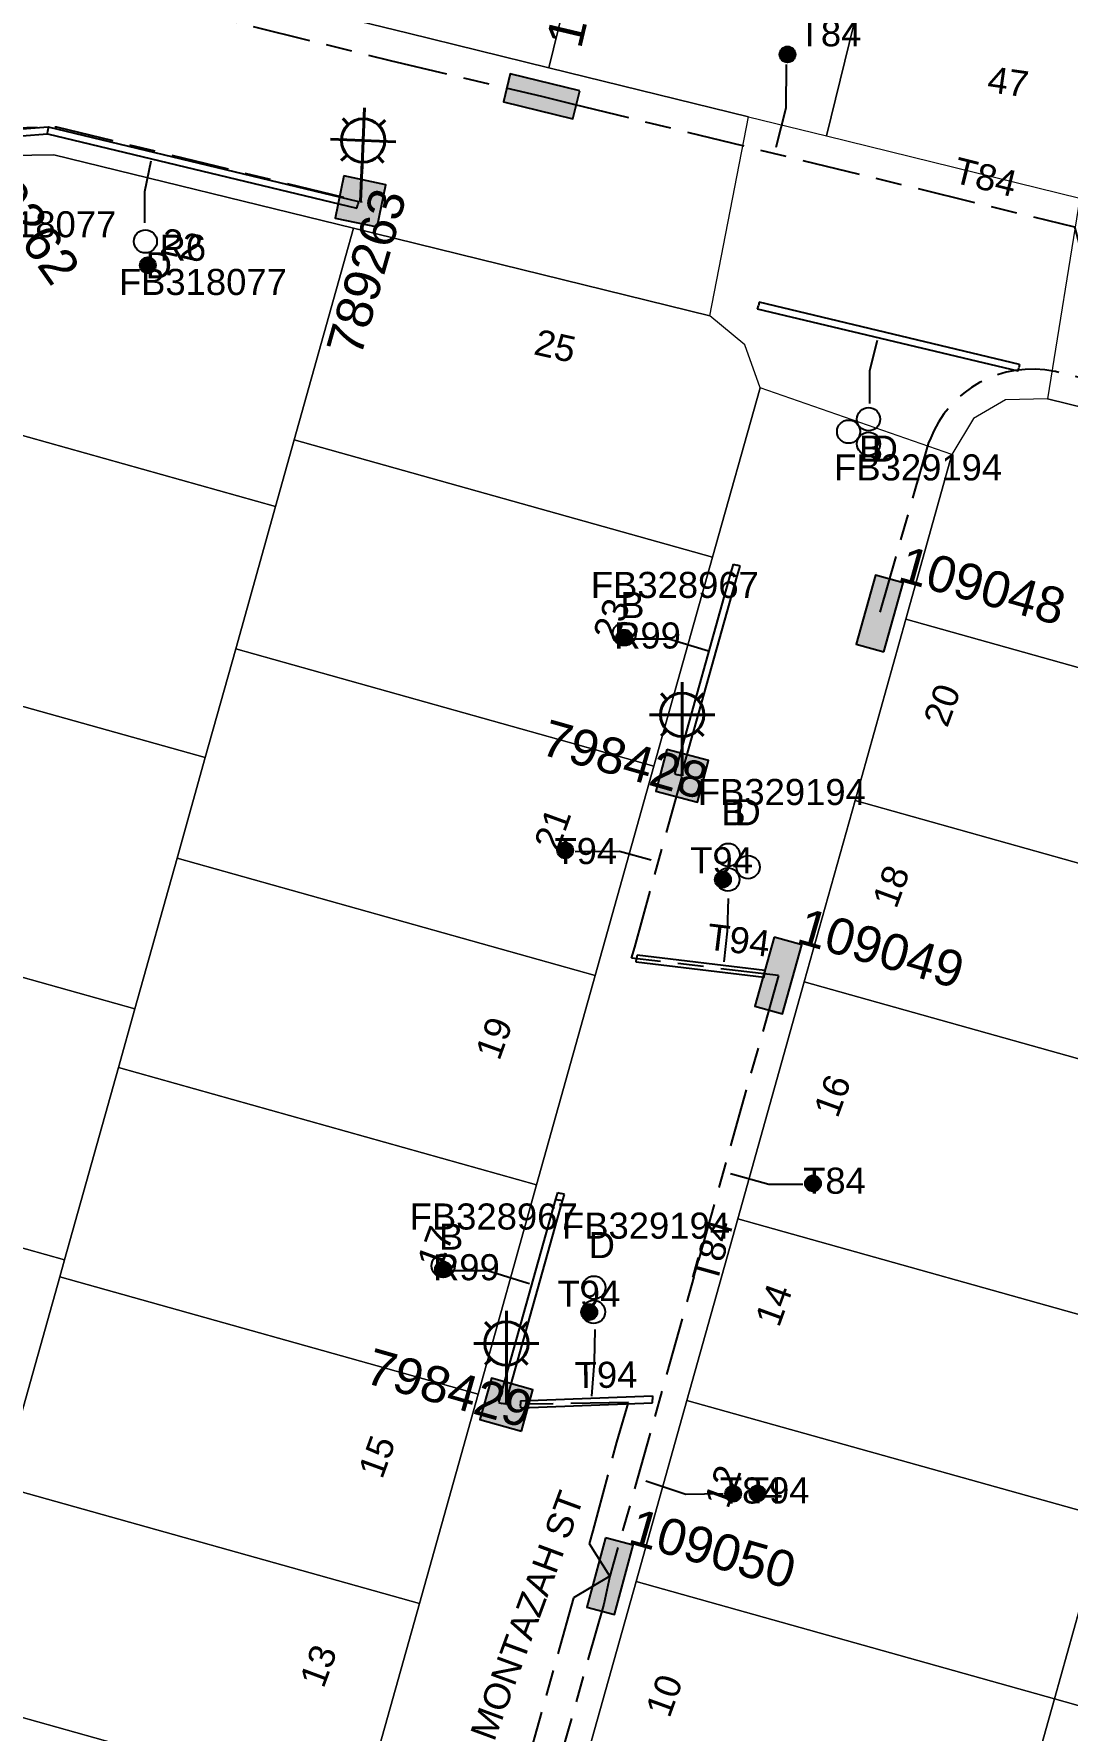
# Model space of a CAD drawing. Header units: metres. Extents: x 289087 to 291245, y 6227587 to 6229773.
# Drawn here: x 290771.9 to 290843.2, y 6228398.5 to 6228515.6 of the extents above; entities that cross this region are included whole.
import ezdxf
from ezdxf.enums import TextEntityAlignment as Align

# ---------------------------------------------------------------- set-up
doc = ezdxf.new("R2010")
doc.units = ezdxf.units.M
doc.linetypes.add('Cable Exist UG', pattern=[8.2, 4, -1.2, 1.8, -1.2])
for name, color, linetype in [('_User Ducts Config', 7, 'Continuous'), ('Duct_SP_EXT', 7, 'Continuous'), ('Equip_SP_SL_EXT', 7, 'Continuous'), ('Mains_LV_EXT', 7, 'Continuous'), ('Mains_LV_SL_EXT', 7, 'Continuous'), ('SupportsUG_SP_LV_EXT', 7, 'Continuous'), ('SupportsUG_SP_LV_SL_EXT', 7, 'Continuous')]:
    doc.layers.add(name, color=color, linetype=linetype)
doc.layers.add('Cadastre Land Parcels_SP_EXT', color=9, linetype='Continuous', lineweight=5)
doc.layers.add('Cadastre Roads_SP_EXT', color=9, linetype='Continuous', lineweight=5)
doc.styles.add('COLUMN_LABEL', font='arial.ttf')
doc.styles.add('iecARIAL', font='arial.ttf', dxfattribs={"height": 2})
doc.styles.add('POLE_LABEL', font='arial.ttf')
doc.styles.get("Standard").update_dxf_attribs({"font": 'arial.ttf'})

# ---------------------------------------------------------------- blocks, each defined once
blk = doc.blocks.new('COLUMN_EXT')
blk.add_hatch(color=256).paths.add_polyline_path([(-1.49, 1.48), (-1.49, -1.49), (1.48, -1.49), (1.48, 1.48)])
blk.add_lwpolyline([(-1.49, -1.49), (1.48, -1.49), (1.48, 1.48), (-1.49, 1.48)], close=True)
for tag, height, style, flags, p in [('ASSET_NUM', 2.5, 'COLUMN_LABEL', 8, (2, 2)), ('STRUCTURE_PLANT_NUMBER', 0.2, 'POLE_LABEL', 9, (1.81, 0.03)), ('STREET_CODE', 0.2, 'COLUMN_LABEL', 9, (1.81, -0.2))]:
    blk.add_attdef(tag, text='', height=height, dxfattribs=dict(style=style, flags=flags)).set_placement(p, align=Align.MIDDLE_LEFT)
at = {"flags": 9}
for tag, p in [('COLUMN_TYPE', (1.81, -0.4)), ('OWNED_BY', (1.81, -0.6)), ('STATE', (1.81, -0.8)), ('USAGE', (1.81, -1)), ('LEGEND', (1.81, -1.2)), ('STREETNAME', (1.81, -1.6)), ('SUBURB', (1.81, -1.8)), ('LOCATION', (1.81, -1.4)), ('NOTES', (1.81, -2))]:
    blk.add_attdef(tag, text='', height=0.2, dxfattribs=at).set_placement(p, align=Align.MIDDLE_LEFT)
at = {"flags": 1}
blk.add_attdef('Z', (1.81, -2.35), '', height=0.2, dxfattribs=at)
blk = doc.blocks.new('PILLAR_EXT')
blk.add_hatch(color=256).paths.add_polyline_path([(-2.475, 0.99), (-2.475, -0.99), (2.475, -0.99), (2.475, 0.99)])
blk.add_lwpolyline([(-2.475, -0.99), (2.475, -0.99), (2.475, 0.99), (-2.475, 0.99)], close=True)
at = {"style": 'iecARIAL', "flags": 8}
blk.add_attdef('ASSET_NUM', (1.5, 3.5), '', height=2.5, dxfattribs=at)
for tag, p, flags in [('OWNED_BY', (0, -0.2), 9), ('STATE', (0, -0.4), 9), ('SUPPORT_TYPE', (0, -0.6), 9), ('USAGE', (0, -0.8), 9), ('LEGEND', (0, -1), 9), ('LOCATION', (0, -1.2), 9), ('STREETNAME', (0, -1.8), 9), ('SUBURB', (0, -2), 1), ('NOTES', (0, -1.4), 9), ('PARENT', (0, -1.6), 9)]:
    blk.add_attdef(tag, p, '', height=0.2, dxfattribs=dict(flags=flags))
blk = doc.blocks.new('DUCT_EXT')
blk.add_circle((0, 0.8), 0.8)
at = {"flags": 1}
blk.add_attdef('Z', (0, 0), '', height=0.2, dxfattribs=at)
at = {"flags": 9}
for tag, p in [('DUCT_CODE', (0, 0)), ('XSECT_TYPE', (0, -0.2)), ('STATE', (0, -0.6)), ('FB_REFERENCE', (0, -0.4)), ('NOTES', (0, -0.8))]:
    blk.add_attdef(tag, text='', height=0.2, dxfattribs=at).set_placement(p, align=Align.MIDDLE_LEFT)
blk = doc.blocks.new('SL_LANTERN_EXT')
at = {"lineweight": 40}
for p, q in [((0, 1.97), (0, 6.47)), ((-1.46, 5.68), (-1.06, 5.28)), ((1.46, 5.68), (1.06, 5.28)), ((-2.25, 4.22), (2.25, 4.22)), ((-1.46, 2.76), (-1.06, 3.16)), ((0, 0), (0, 2.72)), ((1.46, 2.76), (1.06, 3.16))]:
    blk.add_line(p, q, dxfattribs=at)
blk.add_circle((0, 4.22), 1.5, dxfattribs=at)
at = {"style": 'iecARIAL', "flags": 9}
blk.add_attdef('ASSET_NUM', (1.5, 1.5), '', height=2.5, dxfattribs=at)
for tag, p, height, flags in [('CONSTRUCTED_VOLTAGE', (0.98, -0.65), 0.2, 9), ('CONTROL_TYPE', (0.98, -0.85), 0.2, 9), ('LANTERN_PURPOSE', (0.98, -1.05), 0.2, 9), ('LANTERN_TYPE', (0.98, -1.25), 0.2, 9), ('LNUMBER', (2.18, -3.25), 2.5, 8), ('OPERATING_VOLTAGE', (0.98, -1.65), 0.2, 9), ('ORIENTATION', (0.98, -1.85), 0.2, 9), ('OWNED_BY', (0.98, -2.05), 0.2, 9), ('STATE', (0.98, -2.25), 0.2, 9), ('NO_PHASES', (0.98, -1.45), 0.2, 9), ('USAGE', (0.98, -2.45), 0.2, 9), ('CEXIST', (0.98, -2.65), 0.2, 9), ('CNEW', (0.98, -2.85), 0.2, 9), ('CNUMBER', (0.98, -3.05), 0.2, 9), ('CREMOVE', (0.98, -3.25), 0.2, 9), ('CREPLACE', (0.98, -3.45), 0.2, 9), ('LKINGHEIGHT', (0.98, -3.65), 0.2, 9), ('LBRACKET', (0.98, -3.85), 0.2, 9), ('LBRACKETVOCAB', (0.98, -4.05), 0.2, 9), ('LCATEGORY', (0.98, -4.25), 0.2, 9), ('LCHARGE1', (0.98, -4.45), 0.2, 9), ('LCHARGE1PERCENT', (0.98, -4.65), 0.2, 9), ('LCHARGE2', (0.98, -4.85), 0.2, 9), ('LCHARGE2PERCENT', (0.98, -5.05), 0.2, 9), ('LCHARGE3', (0.98, -5.25), 0.2, 9), ('LCHARGE3PERCENT', (0.98, -5.45), 0.2, 9), ('LEXIST', (0.98, -5.65), 0.2, 9), ('LLAMP', (0.98, -5.85), 0.2, 9), ('LLAMPVOCAB', (0.98, -6.05), 0.2, 9), ('LMAST', (0.98, -6.25), 0.2, 9), ('LMASTVOCAB', (0.98, -6.45), 0.2, 9), ('LNEW', (0.98, -6.65), 0.2, 9), ('LANTNUMBER', (0.98, -6.85), 0.2, 9), ('LOUTREACH', (0.98, -7.25), 0.2, 9), ('LOUTREACHVOCAB', (0.98, -7.45), 0.2, 9), ('LRATECODE', (0.98, -7.65), 0.2, 9), ('LREMOVE', (0.98, -7.85), 0.2, 9), ('LREPLACE', (0.98, -8.05), 0.2, 9), ('LTYPE', (0.98, -8.25), 0.2, 9), ('STREETNAME', (0.98, -9.25), 0.2, 9), ('SUBURB', (0.98, -9.45), 0.2, 1), ('LTYPEVOCAB', (0.98, -8.45), 0.2, 9), ('LEGEND', (0.98, -8.65), 0.2, 9), ('LOCATION', (0.98, -8.85), 0.2, 9), ('NOTES', (0.98, -9.05), 0.2, 9)]:
    blk.add_attdef(tag, p, '', height=height, dxfattribs=dict(flags=flags))
blk = doc.blocks.new('CABLE_LARGE_EXT')
h = blk.add_hatch(color=256)
edge = h.paths.add_edge_path()
edge.add_arc((0, 0.55), 0.55, 0, 360)
blk.add_circle((0, 0.55), 0.55)
at = {"flags": 1}
blk.add_attdef('Z', (0, 0), '', height=0.2, dxfattribs=at)
at = {"flags": 9}
for tag, p in [('COND_CODE', (0, 0)), ('STATE', (0, -0.4)), ('XSECT_SIZE', (0, -0.6)), ('FB_REFERENCE', (0, -0.2)), ('NOTES', (0, -0.8))]:
    blk.add_attdef(tag, text='', height=0.2, dxfattribs=at).set_placement(p, align=Align.MIDDLE_LEFT)

msp = doc.modelspace()

# ---------------------------------------------------------------- linework, layer by layer
at = {"layer": '_User Ducts Config'}
for points in [[(290823.81, 6228513.44), (290823.79, 6228510.43), (290823.09, 6228507.72)], [(290779.52, 6228502.53), (290779.53, 6228504.68), (290779.97, 6228506.8)], [(290829.58, 6228490.06), (290829.59, 6228492.33), (290830.11, 6228494.42)], [(290813.2, 6228473.8), (290815.71, 6228473.82), (290818.44, 6228472.97)], [(290809.24, 6228459.13), (290812.29, 6228459.15), (290814.49, 6228458.55)], [(290819.8, 6228455.88), (290819.73, 6228453.64), (290819.5, 6228451.51)], [(290824.95, 6228436.14), (290822.61, 6228436.16), (290819.96, 6228436.89)], [(290800.69, 6228430.21), (290803.19, 6228430.22), (290805.93, 6228429.36), (290806.08, 6228429.31)], [(290810.6, 6228426.13), (290810.54, 6228423.9), (290810.36, 6228421.55)], [(290819.46, 6228414.79), (290816.88, 6228414.76), (290814.12, 6228415.68)]]:
    msp.add_lwpolyline(points, dxfattribs=at)
at = {"layer": 'Cadastre Land Parcels_SP_EXT', "linetype": 'Continuous'}
for points in [[(290813.39, 6228537.52), (290795.91, 6228541.81), (290789.94, 6228517.5), (290797.71, 6228515.6), (290807.43, 6228513.22), (290813.39, 6228537.52)], [(290832.55, 6228532.82), (290813.39, 6228537.52), (290807.43, 6228513.22), (290821.2, 6228509.84), (290826.59, 6228508.52), (290832.55, 6228532.82)], [(290851.98, 6228528.05), (290832.55, 6228532.82), (290826.59, 6228508.52), (290844.08, 6228504.22), (290846.01, 6228503.75), (290851.98, 6228528.05)], [(290789.84, 6228487.55), (290793.93, 6228502.14), (290773.25, 6228507.22), (290768.68, 6228507.15), (290764.74, 6228504.85), (290762.43, 6228500.9), (290759.66, 6228491.04), (290788.55, 6228482.94), (290789.84, 6228487.55)], [(290822.01, 6228491.14), (290820.96, 6228494.09), (290818.54, 6228496.1), (290793.93, 6228502.14), (290789.84, 6228487.55), (290818.73, 6228479.45), (290822.01, 6228491.14)], [(290785.8, 6228473.11), (290788.55, 6228482.94), (290759.66, 6228491.04), (290754.81, 6228473.7), (290783.69, 6228465.61), (290785.8, 6228473.11)], [(290865.85, 6228484.49), (290841.86, 6228490.38), (290838.96, 6228490.3), (290836.75, 6228489.01), (290835.26, 6228486.52), (290832.08, 6228475.17), (290860.96, 6228467.07), (290865.85, 6228484.49)], [(290818.73, 6228479.45), (290789.84, 6228487.55), (290788.55, 6228482.94), (290785.8, 6228473.11), (290814.68, 6228465.01), (290818.73, 6228479.45)], [(290860.96, 6228467.07), (290832.08, 6228475.17), (290828.57, 6228462.66), (290857.45, 6228454.56), (290860.96, 6228467.07)], [(290781.75, 6228458.67), (290783.69, 6228465.61), (290754.81, 6228473.7), (290749.94, 6228456.38), (290778.84, 6228448.28), (290781.75, 6228458.67)], [(290814.68, 6228465.01), (290785.8, 6228473.11), (290783.69, 6228465.61), (290781.75, 6228458.67), (290810.63, 6228450.57), (290814.68, 6228465.01)], [(290857.45, 6228454.56), (290828.57, 6228462.66), (290825.05, 6228450.14), (290853.94, 6228442.04), (290857.45, 6228454.56)], [(290810.63, 6228450.57), (290781.75, 6228458.67), (290778.84, 6228448.28), (290777.7, 6228444.22), (290806.58, 6228436.12), (290810.63, 6228450.57)], [(290777.7, 6228444.22), (290778.84, 6228448.28), (290749.94, 6228456.38), (290745.09, 6228439.04), (290773.97, 6228430.94), (290777.7, 6228444.22)], [(290853.94, 6228442.04), (290825.05, 6228450.14), (290820.47, 6228433.77), (290849.35, 6228425.67), (290853.94, 6228442.04)], [(290806.58, 6228436.12), (290777.7, 6228444.22), (290773.97, 6228430.94), (290773.65, 6228429.78), (290802.53, 6228421.68), (290806.58, 6228436.12)], [(290769.6, 6228415.33), (290773.65, 6228429.78), (290773.97, 6228430.94), (290745.09, 6228439.04), (290740.23, 6228421.71), (290769.11, 6228413.62), (290769.6, 6228415.33)], [(290849.35, 6228425.67), (290820.47, 6228433.77), (290816.96, 6228421.25), (290845.84, 6228413.16), (290849.35, 6228425.67)], [(290802.53, 6228421.68), (290773.65, 6228429.78), (290769.6, 6228415.33), (290798.49, 6228407.24), (290802.53, 6228421.68)], [(290845.84, 6228413.16), (290816.96, 6228421.25), (290813.44, 6228408.74), (290842.33, 6228400.64), (290845.84, 6228413.16)], [(290798.49, 6228407.24), (290769.6, 6228415.33), (290769.11, 6228413.62), (290765.54, 6228400.9), (290794.44, 6228392.8), (290798.49, 6228407.24)], [(290874.73, 6228405.06), (290845.84, 6228413.16), (290842.33, 6228400.64), (290871.21, 6228392.54), (290874.73, 6228405.06)], [(290842.33, 6228400.64), (290813.44, 6228408.74), (290808.85, 6228392.37), (290837.74, 6228384.27), (290842.33, 6228400.64)], [(290794.44, 6228392.8), (290765.54, 6228400.9), (290764.26, 6228396.28), (290761.5, 6228386.45), (290790.38, 6228378.35), (290794.44, 6228392.8)], [(290871.21, 6228392.54), (290842.33, 6228400.64), (290837.74, 6228384.27), (290866.62, 6228376.16), (290871.21, 6228392.54)]]:
    msp.add_lwpolyline(points, close=True, dxfattribs=at)
at = {"layer": 'Cadastre Roads_SP_EXT', "linetype": 'Continuous'}
for points in [[(290768.68, 6228507.15), (290773.25, 6228507.22), (290793.93, 6228502.14), (290818.54, 6228496.1), (290821.2, 6228509.84), (290821.2, 6228509.84), (290807.43, 6228513.22), (290797.71, 6228515.6), (290789.94, 6228517.5), (290772.47, 6228521.79), (290754.99, 6228526.08)], [(290808.85, 6228392.37), (290813.44, 6228408.74), (290816.96, 6228421.25), (290820.47, 6228433.77), (290825.05, 6228450.14), (290828.57, 6228462.66), (290832.08, 6228475.17), (290835.26, 6228486.52), (290822.01, 6228491.14), (290818.73, 6228479.45), (290814.68, 6228465.01), (290810.63, 6228450.57), (290806.58, 6228436.12), (290802.53, 6228421.68), (290798.49, 6228407.24), (290794.44, 6228392.8)]]:
    msp.add_lwpolyline(points, dxfattribs=at)
msp.add_lwpolyline([(290892.81, 6228492.27), (290884.86, 6228494.22), (290865.43, 6228498.99), (290846.01, 6228503.75), (290844.08, 6228504.22), (290841.86, 6228490.38), (290865.85, 6228484.49), (290890.45, 6228478.45), (290892.81, 6228492.27)], close=True, dxfattribs=at)
at = {"layer": 'Duct_SP_EXT'}
for p, q in [((290767.54, 6228508.75), (290772.84, 6228509.14)), ((290772.84, 6228509.14), (290772.82, 6228508.9)), ((290772.84, 6228509.14), (290794.28, 6228504)), ((290767.69, 6228508.28), (290772.8, 6228508.66)), ((290772.8, 6228508.66), (290772.82, 6228508.9)), ((290772.8, 6228508.66), (290794.17, 6228503.53)), ((290794.17, 6228503.53), (290794.22, 6228503.76)), ((290794.28, 6228504), (290794.22, 6228503.76)), ((290821.83, 6228496.57), (290821.89, 6228496.8)), ((290839.82, 6228492.28), (290821.83, 6228496.57)), ((290821.94, 6228497.04), (290821.89, 6228496.8)), ((290839.93, 6228492.75), (290821.94, 6228497.04)), ((290839.93, 6228492.75), (290839.88, 6228492.52)), ((290839.82, 6228492.28), (290839.88, 6228492.52)), ((290819.97, 6228478.26), (290820.17, 6228478.96)), ((290820.17, 6228478.96), (290820.4, 6228478.89)), ((290820.63, 6228478.82), (290820.4, 6228478.89)), ((290820.43, 6228478.13), (290820.63, 6228478.82)), ((290816.11, 6228464.49), (290819.97, 6228478.26)), ((290816.57, 6228464.36), (290820.43, 6228478.13)), ((290819.97, 6228478.26), (290820.2, 6228478.19)), ((290820.43, 6228478.13), (290820.2, 6228478.19)), ((290816.11, 6228464.49), (290816.34, 6228464.43)), ((290816.57, 6228464.36), (290816.34, 6228464.43)), ((290813.45, 6228451.5), (290813.48, 6228451.74)), ((290813.51, 6228451.97), (290813.48, 6228451.74)), ((290822.34, 6228450.92), (290813.51, 6228451.97)), ((290822.29, 6228450.44), (290813.45, 6228451.5)), ((290822.29, 6228450.44), (290822.32, 6228450.68)), ((290822.34, 6228450.92), (290822.32, 6228450.68)), ((290807.91, 6228435.14), (290808.04, 6228435.59)), ((290808.04, 6228435.59), (290808.27, 6228435.52)), ((290808.5, 6228435.46), (290808.27, 6228435.52)), ((290808.37, 6228435.01), (290808.5, 6228435.46)), ((290803.97, 6228421.11), (290807.91, 6228435.14)), ((290804.43, 6228420.98), (290808.37, 6228435.01)), ((290807.91, 6228435.14), (290808.14, 6228435.07)), ((290808.37, 6228435.01), (290808.14, 6228435.07)), ((290805.46, 6228421.22), (290814.58, 6228421.56)), ((290814.58, 6228421.56), (290814.58, 6228421.32)), ((290814.59, 6228421.08), (290814.58, 6228421.32)), ((290803.97, 6228421.11), (290804.2, 6228421.04)), ((290804.43, 6228420.98), (290804.2, 6228421.04)), ((290805.46, 6228421.22), (290805.47, 6228420.98)), ((290805.48, 6228420.74), (290805.47, 6228420.98)), ((290805.48, 6228420.74), (290814.59, 6228421.08))]:
    msp.add_line(p, q, dxfattribs=at)
at = {"layer": 'Mains_LV_EXT', "linetype": 'Cable Exist UG'}
for points in [[(290771.09, 6228520.03), (290796.47, 6228513.72), (290806.92, 6228511.25)], [(290806.92, 6228511.25), (290809.03, 6228510.73), (290809.03, 6228510.73), (290843.72, 6228502.24), (290844.31, 6228500.03), (290844.31, 6228500.03), (290845.01, 6228499.86), (290863, 6228495.44), (290865.19, 6228496.98)], [(290823.27, 6228450.57), (290813.12, 6228451.78), (290813.36, 6228452.54), (290813.36, 6228452.54), (290816.64, 6228464.38)], [(290823.27, 6228450.57), (290811.64, 6228409.12)], [(290811.64, 6228409.12), (290810.23, 6228411.36), (290810.23, 6228411.36), (290810.49, 6228412.24), (290810.49, 6228412.24), (290812.12, 6228418.37), (290812.93, 6228421.1), (290804.49, 6228420.96)], [(290811.64, 6228409.12), (290811.21, 6228407.19), (290811.21, 6228407.19), (290807.09, 6228392.64), (290806.77, 6228391.28), (290806.77, 6228391.28), (290803.56, 6228380.1), (290803.44, 6228379.83)], [(290811.64, 6228409.12), (290809.12, 6228407.62), (290809.12, 6228407.62), (290805.07, 6228393.13)]]:
    msp.add_lwpolyline(points, dxfattribs=at)
msp.add_lwpolyline([(290865.19, 6228496.98), (290864.39, 6228495.1), (290864.39, 6228495.1), (290864.8, 6228486.76), (290863.61, 6228487.05), (290863.61, 6228487.05), (290842.4, 6228492.25), (290842.36, 6228492.26), (290842.36, 6228492.26, 0.369235), (290833.72, 6228487.53), (290833.72, 6228487.53), (290833.64, 6228487.37), (290830.26, 6228475.55)], format="xyb", dxfattribs=at)
at = {"layer": 'Mains_LV_SL_EXT', "linetype": 'Cable Exist UG'}
msp.add_lwpolyline([(290765.44, 6228507.52), (290768.1, 6228509), (290768.1, 6228509), (290773.42, 6228509.15), (290794.52, 6228503.97)], dxfattribs=at)

# ---------------------------------------------------------------- block references
at = {"layer": '_User Ducts Config'}
for name, p in [('CABLE_LARGE_EXT', (290823.9, 6228513.59)), ('CABLE_LARGE_EXT', (290779.73, 6228499.04)), ('DUCT_EXT', (290812.63, 6228473.34)), ('CABLE_LARGE_EXT', (290812.63, 6228473.34)), ('CABLE_LARGE_EXT', (290808.55, 6228458.66)), ('CABLE_LARGE_EXT', (290819.44, 6228456.64)), ('CABLE_LARGE_EXT', (290825.66, 6228435.67)), ('DUCT_EXT', (290800.12, 6228429.74)), ('CABLE_LARGE_EXT', (290800.12, 6228429.74)), ('DUCT_EXT', (290810.53, 6228428.23)), ('CABLE_LARGE_EXT', (290810.21, 6228426.79))]:
    msp.add_blockref(name, p, dxfattribs=at)
for name, p, rotation in [('DUCT_EXT', (290778.76, 6228501.24), 269.9510515166312), ('DUCT_EXT', (290830.3, 6228488.97), 90.20797451431139), ('DUCT_EXT', (290828.92, 6228488.11), 90.20797451431139), ('DUCT_EXT', (290830.3, 6228487.27), 90.20797451431139), ('DUCT_EXT', (290819.01, 6228458.89), 270.2777593008223), ('DUCT_EXT', (290820.38, 6228458.05), 270.2777593008223), ('DUCT_EXT', (290818.99, 6228457.19), 270.2777593008223), ('DUCT_EXT', (290809.71, 6228427.35), 270.3582550959477), ('CABLE_LARGE_EXT', (290819.6, 6228414.81), 270.020791723344), ('CABLE_LARGE_EXT', (290821.28, 6228414.83), 270.020791723344)]:
    msp.add_blockref(name, p, dxfattribs=dict(at, rotation=rotation))
at = {"layer": 'Equip_SP_SL_EXT', "rotation": 357.5390423284319}
msp.add_blockref('SL_LANTERN_EXT', (290794.42, 6228503.99), dxfattribs=at)
at = {"layer": 'Equip_SP_SL_EXT'}
for p in [(290816.63, 6228464.35), (290804.49, 6228420.96)]:
    msp.add_blockref('SL_LANTERN_EXT', p, dxfattribs=at)
at = {"layer": 'SupportsUG_SP_LV_EXT'}
ref = msp.add_blockref('PILLAR_EXT', (290806.92, 6228511.25), dxfattribs=dict(at, rotation=166.2216217045139))
ref.add_attrib('ASSET_NUM', '109047', dxfattribs={"layer": '0', "height": 2.5, "rotation": 76.6865, "style": 'iecARIAL'}).set_placement((290808.42, 6228514.75), align=Align.MIDDLE_LEFT)
ref = msp.add_blockref('PILLAR_EXT', (290830.26, 6228475.55), dxfattribs=dict(at, rotation=74.45155345224006))
ref.add_attrib('ASSET_NUM', '109048', dxfattribs={"layer": '0', "height": 2.5, "rotation": 344.436, "style": 'iecARIAL'}).set_placement((290831.76, 6228479.05), align=Align.MIDDLE_LEFT)
ref = msp.add_blockref('PILLAR_EXT', (290823.27, 6228450.57), dxfattribs=dict(at, rotation=254.491072365807))
ref.add_attrib('ASSET_NUM', '109049', dxfattribs={"layer": '0', "height": 2.5, "rotation": 343.9104, "style": 'iecARIAL'}).set_placement((290824.77, 6228454.07), align=Align.MIDDLE_LEFT)
ref = msp.add_blockref('PILLAR_EXT', (290811.64, 6228409.12), dxfattribs=dict(at, rotation=255.0009193406292))
ref.add_attrib('ASSET_NUM', '109050', dxfattribs={"layer": '0', "height": 2.5, "rotation": 344.0592, "style": 'iecARIAL'}).set_placement((290813.14, 6228412.62), align=Align.MIDDLE_LEFT)
at = {"layer": 'SupportsUG_SP_LV_SL_EXT'}
ref = msp.add_blockref('COLUMN_EXT', (290765.44, 6228507.52), dxfattribs=dict(at, rotation=31.78372766843682))
ref.add_attrib('ASSET_NUM', '789262', dxfattribs={"layer": '0', "height": 2.5, "rotation": 305.217, "style": 'COLUMN_LABEL'}).set_placement((290767.44, 6228508.27), align=Align.MIDDLE_LEFT)
ref = msp.add_blockref('COLUMN_EXT', (290794.42, 6228503.99), dxfattribs=dict(at, rotation=258.1755555081263))
ref.add_attrib('ASSET_NUM', '789263', dxfattribs={"layer": '0', "height": 2.5, "rotation": 74.0794, "style": 'COLUMN_LABEL'}).set_placement((290796.42, 6228504.74), align=Align.MIDDLE_RIGHT)
ref = msp.add_blockref('COLUMN_EXT', (290816.63, 6228464.35), dxfattribs=dict(at, rotation=255.1215164366965))
ref.add_attrib('ASSET_NUM', '798428', dxfattribs={"layer": '0', "height": 2.5, "rotation": 344.1479, "style": 'COLUMN_LABEL'}).set_placement((290818.63, 6228465.1), align=Align.TOP_RIGHT)
ref = msp.add_blockref('COLUMN_EXT', (290804.49, 6228420.96), dxfattribs=dict(at, rotation=74.4610359692867))
ref.add_attrib('ASSET_NUM', '798429', dxfattribs={"layer": '0', "height": 2.5, "rotation": 344.112, "style": 'COLUMN_LABEL'}).set_placement((290806.49, 6228421.71), align=Align.TOP_RIGHT)

# ---------------------------------------------------------------- texts
at = {"layer": '_User Ducts Config'}
for s, p in [('T84', (290824.67, 6228514.7)), ('FB318077', (290765.95, 6228501.52)), ('R6', (290780.54, 6228499.9)), ('D', (290779.58, 6228498.69)), ('FB318077', (290777.73, 6228497.54)), ('B', (290828.83, 6228486.04)), ('D', (290829.71, 6228486.04)), ('FB329194', (290827.12, 6228484.74)), ('FB328967', (290810.32, 6228476.63)), ('B', (290812.35, 6228475.24)), ('R99', (290811.93, 6228473.14)), ('FB329194', (290817.71, 6228462.34)), ('B', (290819.34, 6228460.94)), ('D', (290820.24, 6228460.94)), ('T94', (290807.81, 6228458.26)), ('T94', (290817.18, 6228457.63)), ('T84', (290824.98, 6228435.51)), ('FB328967', (290797.81, 6228433.04)), ('FB329194', (290808.33, 6228432.41)), ('B', (290799.84, 6228431.65)), ('D', (290810.17, 6228431.07)), ('R99', (290799.42, 6228429.54)), ('T94', (290808.02, 6228427.71)), ('T84', (290819.23, 6228414.13)), ('T94', (290821.09, 6228414.14))]:
    msp.add_text(s, height=1.8, dxfattribs=at).set_placement(p)
at = {"layer": 'Cadastre Land Parcels_SP_EXT'}
for s, rotation, p in [('47', 351.9698, (290837.63, 6228511.56)), ('22', 347.3321, (290780.49, 6228500.45)), ('25', 347.3321, (290806.3, 6228493.46)), ('23', 69.7751, (290812.1, 6228473.52)), ('20', 69.8637, (290834.93, 6228467.62)), ('21', 70.1046, (290808.05, 6228459.07)), ('18', 69.9285, (290831.41, 6228455.11)), ('19', 70.1046, (290804, 6228444.63)), ('16', 70.0169, (290827.36, 6228440.66)), ('17', 69.8637, (290799.96, 6228430.19)), ('14', 70.0169, (290823.31, 6228426.22)), ('15', 70.0169, (290795.91, 6228415.75)), ('12', 70.0169, (290819.8, 6228413.7)), ('13', 69.6858, (290791.86, 6228401.31)), ('10', 70.1046, (290815.75, 6228399.26))]:
    msp.add_text(s, height=1.8, rotation=rotation, dxfattribs=at).set_placement(p)
at = {"layer": 'Cadastre Roads_SP_EXT'}
msp.add_text('MONTAZAH ST', height=1.8, rotation=69.7751, dxfattribs=at).set_placement((290803.64, 6228397.64))
at = {"layer": 'Mains_LV_EXT'}
for s, rotation, p in [('T84', 346.0414, (290835.25, 6228505.33)), ('T94', 353.0806, (290818.27, 6228452.38)), ('T84', 74.4911, (290819.01, 6228429.23)), ('T94', 0.6596, (290809.22, 6228422.09))]:
    msp.add_text(s, height=1.8, rotation=rotation, dxfattribs=at).set_placement(p)

doc.saveas('drawing.dxf')
